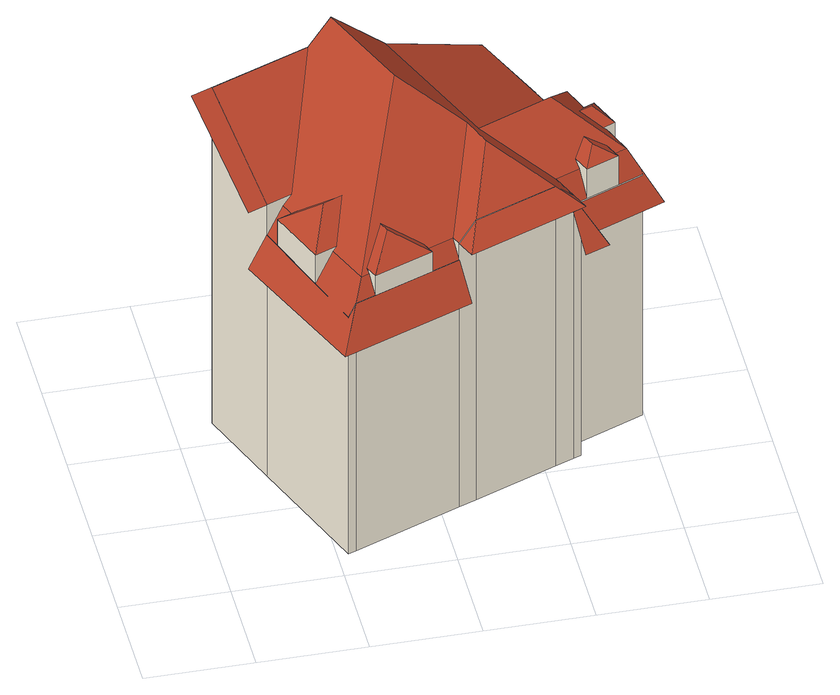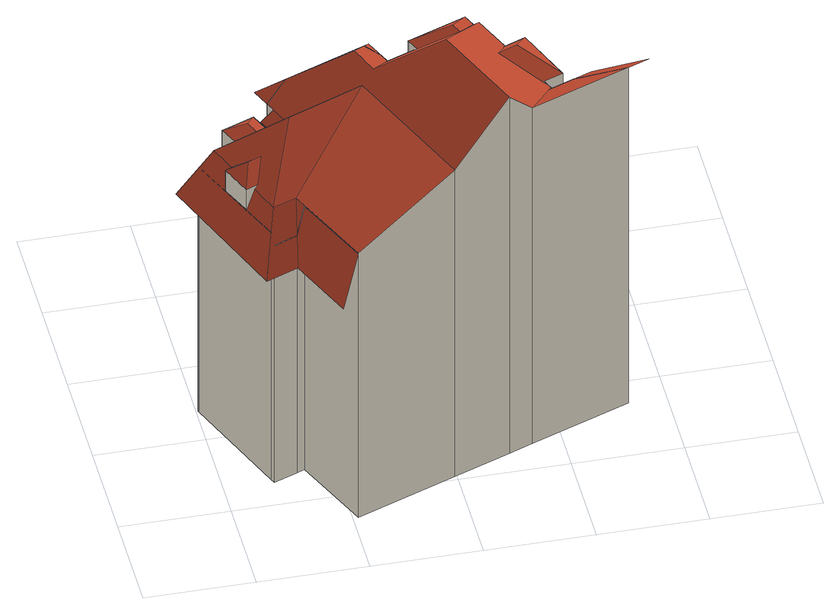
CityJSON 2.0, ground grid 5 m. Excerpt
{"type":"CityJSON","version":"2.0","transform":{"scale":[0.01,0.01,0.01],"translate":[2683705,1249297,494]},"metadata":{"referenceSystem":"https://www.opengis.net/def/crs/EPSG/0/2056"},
"CityObjects":{
"building1":{"type":"Building","attributes":{"class":"BB01","Herkunft":"EE_LB_2007","QualitaetStatus":1,"FileCreationDate":"2012-03-16","Region":4,"GebaeudeStatus":1},"children":["building1-1","building1-2","building1-3","building1-4","building1-5"]},
"building1-1":{"type":"BuildingPart","attributes":{"Geomtype":2},"parents":["building1"],"geometry":[{"type":"MultiSurface","lod":"2","boundaries":[[[0,1,2,3]],[[4,5,3,2]],[[6,5,4,7]],[[8,0,3,9]],[[9,3,5]],[[8,9,5,6]]],"semantics":{"surfaces":[{"type":"WallSurface"},{"type":"RoofSurface"}],"values":[0,0,0,1,1,1]}}]},
"building1-2":{"type":"BuildingPart","attributes":{"Geomtype":1},"parents":["building1"],"geometry":[{"type":"MultiSurface","lod":"2","boundaries":[[[10,11,12,13]],[[14,15,12,11,16]],[[15,14,17,18]],[[14,16,19,20]],[[19,21,22,20]],[[21,23,24,22]],[[25,24,26]],[[23,27,28,26]],[[27,29,30,28]],[[31,32,33,34]],[[29,35,36,30]],[[36,37,38]],[[35,39,40,37]],[[39,41,42,40]],[[41,43,44,42]],[[43,45,46,44]],[[45,47,48,46]],[[47,49,50,48]],[[49,51,52,50]],[[51,53,54,52]],[[53,55,56,54]],[[55,57,58,56]],[[59,60,61,62]],[[63,64,65,25]],[[59,66,67,60]],[[67,61,60]],[[59,62,68,34]],[[33,13,18,17,65,64]],[[13,69,70,18]],[[17,71,72,65]],[[25,65,72,73]],[[74,75,63,25]],[[76,75,74]],[[33,64,63,75,76,66,59,34]],[[77,38,78]],[[66,38,77,79]],[[66,79,80,67]],[[81,61,67,80]],[[19,16,11,10,32,31,82,57,55,53,51,49,47,45,43,41,39,35,29,27,23,21]],[[82,31,34,68]],[[68,58,57,82]],[[10,13,33,32]],[[81,83,62,61]],[[84,68,62,83]]],"semantics":{"surfaces":[{"type":"WallSurface"},{"type":"RoofSurface"},{"type":"GroundSurface"}],"values":[0,0,0,0,0,0,0,0,0,0,0,0,0,0,0,0,0,0,0,0,0,0,1,1,1,1,1,1,1,1,1,1,1,1,1,1,1,1,2,0,0,0,1,1]}}]},
"building1-3":{"type":"BuildingPart","attributes":{"Geomtype":2},"parents":["building1"],"geometry":[{"type":"MultiSurface","lod":"2","boundaries":[[[85,86,87,88]],[[89,86,85,90]],[[91,92,88,87]],[[93,87,86]],[[94,91,87,93]],[[94,93,86,89]]],"semantics":{"surfaces":[{"type":"WallSurface"},{"type":"RoofSurface"}],"values":[0,0,0,1,1,1]}}]},
"building1-4":{"type":"BuildingPart","attributes":{"Geomtype":2},"parents":["building1"],"geometry":[{"type":"MultiSurface","lod":"2","boundaries":[[[95,96,97,98]],[[99,100,101,102]],[[99,95,98,100]],[[103,101,100,104]],[[103,104,98,97]],[[98,104,100]]],"semantics":{"surfaces":[{"type":"WallSurface"},{"type":"RoofSurface"}],"values":[0,0,0,1,1,1]}}]},
"building1-5":{"type":"BuildingPart","attributes":{"Geomtype":2},"parents":["building1"],"geometry":[{"type":"MultiSurface","lod":"2","boundaries":[[[105,106,107,108]],[[109,110,111,112]],[[105,108,110,109]],[[113,111,110,114]],[[114,110,108]],[[113,114,108,107]]],"semantics":{"surfaces":[{"type":"WallSurface"},{"type":"RoofSurface"}],"values":[0,0,0,1,1,1]}}]}
},
"vertices":[
[654,253,1500],[660,237,1483],[678,192,1393],[678,192,1500],[953,301,1393],[953,301,1500],[929,362,1500],[936,345,1483],[750,412,1606],[770,362,1606],
[633,1327,25],[169,1145,25],[169,1145,1882],[633,1327,1882],[322,739,1358],[322,739,1524],[322,739,25],[400,770,1483],[441,786,1524],[548,142,25],[548,142,1335],[584,156,25],[584,156,1393],[1083,352,25],[1083,352,1393],[1065,396,1483],[1083,352,1483],[1165,384,25],[1165,384,1574],[1549,535,25],[1549,535,1574],[1007,1474,25],[745,1371,25],[745,1371,1994],[1007,1474,1719],[1636,569,25],[1636,569,1483],[1636,569,1393],[1617,614,1483],[1671,583,25],[1671,583,1393],[1669,587,25],[1669,587,1401],[1641,653,25],[1641,653,1403],[1661,661,25],[1661,661,1356],[1991,795,25],[1991,795,1356],[1987,805,25],[1987,805,1378],[1785,1323,25],[1785,1323,1393],[1775,1347,25],[1775,1347,1338],[1667,1302,25],[1667,1302,1339],[1629,1286,25],[1629,1286,1483],[1273,820,1719],[1623,963,1719],[1763,1268,1483],[1654,1224,1483],[1215,794,1781],[926,924,1994],[623,222,1483],[1585,693,1483],[1928,832,1483],[1475,1657,1485],[70,1106,1882],[233,704,1524],[233,704,1215],[509,24,1215],[1119,264,1215],[1119,264,1483],[1270,658,1781],[1671,481,1483],[1786,526,1215],[1671,481,1215],[1745,627,1215],[2080,763,1215],[1827,1431,1215],[1475,1657,25],[1678,1370,1214],[1547,1686,1215],
[1873,747,1356],[1873,747,1517],[1721,686,1517],[1721,686,1356],[1838,832,1517],[1851,801,1483],[1687,771,1517],[1700,739,1483],[1768,787,1570],[1742,851,1570],
[1854,1144,1388],[1815,1128,1483],[1800,1122,1500],[1854,1144,1500],[1913,994,1384],[1913,994,1500],[1857,971,1500],[1873,977,1483],[1762,1020,1570],[1822,1044,1570],
[456,386,1345],[542,421,1483],[558,428,1500],[456,386,1500],[351,664,1355],[351,664,1500],[447,702,1500],[431,696,1483],[625,615,1623],[535,578,1623]
]}
